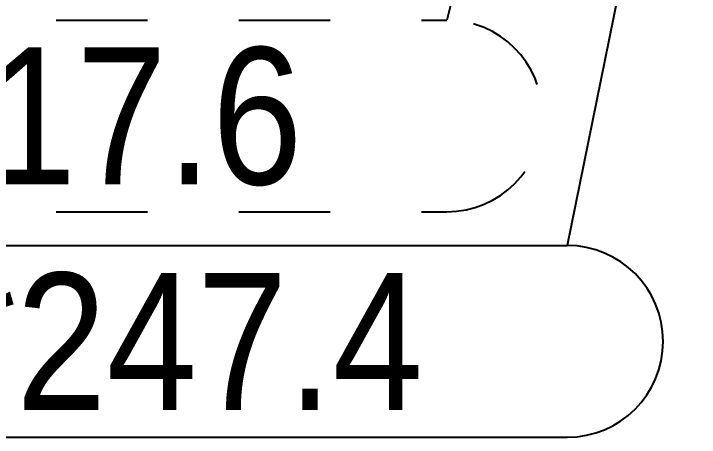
# Model space of a CAD drawing. Header units: millimetres. Extents: x 150000 to 150841, y 150000 to 150594.
# Drawn here: x 150172.31 to 150187.33, y 150441.16 to 150450.44 of the extents above; entities that cross this region are included whole.
import ezdxf

# ---------------------------------------------------------------- set-up
doc = ezdxf.new("R2010")
doc.units = ezdxf.units.MM
doc.linetypes.add('XKITLINE00', pattern=[0])
doc.linetypes.add('XKITLINE02', pattern=[4, 2, -2])
doc.styles.add('ARIAL', font='arial.ttf')

msp = doc.modelspace()

# ---------------------------------------------------------------- linework, layer by layer
at = {"color": 7, "linetype": 'XKITLINE00'}
for p, q in [((150187.328, 150459.665), (150184.436, 150445.365)), ((150159.879, 150445.365), (150184.436, 150445.365)), ((150159.879, 150441.165), (150184.436, 150441.165))]:
    msp.add_line(p, q, dxfattribs=at)
at = {"color": 7, "linetype": 'XKITLINE02'}
for p, q in [((150184.115, 150459.461), (150181.795, 150450.302)), ((150157.238, 150450.302), (150181.795, 150450.302)), ((150157.238, 150446.102), (150181.795, 150446.102))]:
    msp.add_line(p, q, dxfattribs=at)
msp.add_arc((150181.795, 150448.202), 2.1, 270, 90, dxfattribs=at)
at = {"color": 7, "linetype": 'XKITLINE00'}
msp.add_arc((150184.436, 150443.265), 2.1, 270, 90, dxfattribs=at)

# ---------------------------------------------------------------- texts
at = {"color": 3, "style": 'ARIAL', "width": 0.85}
for s, p in [('PLT15*117.6', (150157.838, 150446.702)), ('PLT30*247.4', (150160.479, 150441.765))]:
    msp.add_text(s, height=3, dxfattribs=at).set_placement(p)

doc.saveas('drawing.dxf')
